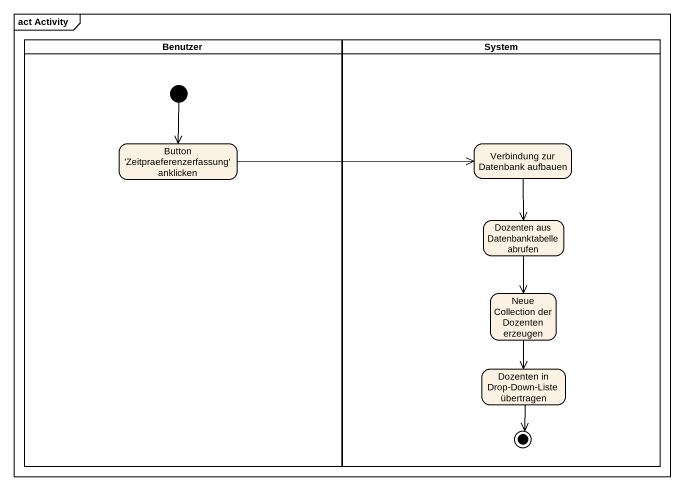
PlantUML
@startuml
mainframe act Activity
hide empty description
state Benutzer <<partition>> {
  state "Button 'Zeitpraeferenzerfassung' anklicken" as Button_Zeitpraeferenzerfassu
  [*] --> Button_Zeitpraeferenzerfassu
}
state System <<partition>> {
  state "Verbindung zur Datenbank aufbauen" as Verbindung_zur_Datenbank
  state "Dozenten aus Datenbanktabelle abrufen" as Dozenten_aus
  state "Neue Collection der Dozenten erzeugen" as Neue_Collection_der
  state "Dozenten in Drop-Down-Liste übertragen" as Dozenten_in_Drop_Down_Liste
  Dozenten_in_Drop_Down_Liste --> [*]
}
Button_Zeitpraeferenzerfassu -right-> Verbindung_zur_Datenbank
Verbindung_zur_Datenbank --> Dozenten_aus
Dozenten_aus --> Neue_Collection_der
Neue_Collection_der --> Dozenten_in_Drop_Down_Liste
@enduml
